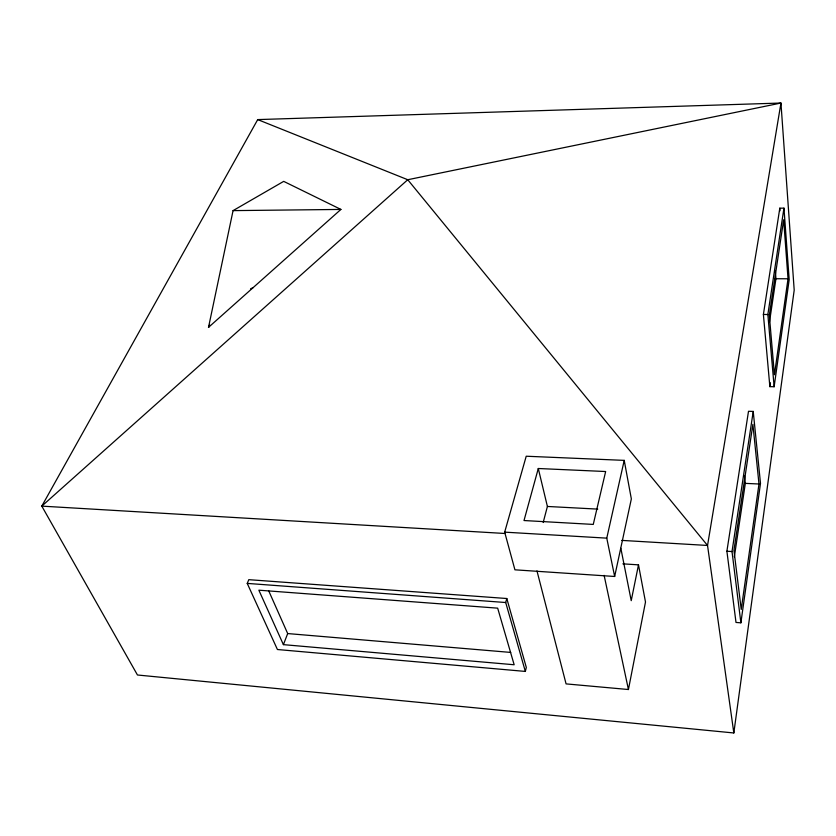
<?xml version="1.0" encoding="UTF-8"?>
<svg xmlns="http://www.w3.org/2000/svg" width="836" height="836" viewBox="0 0 836 836"><rect width="100%" height="100%" fill="white"/><g stroke="black" fill="none" stroke-linecap="round" stroke-linejoin="round"><path stroke-width="1.25" d="M733.83 732.963L794.2 290.113L780.949 103.037L257.718 119.59L41.8 506.125L137.459 674.997L733.83 732.963L707.538 545.459L780.949 103.037L407.749 179.73L41.8 506.125L504.798 533.472M774.136 386.744L789.194 279.642L783.959 208.143L779.8 208.185L763.393 314.461L769.862 386.64L774.136 386.744L767.856 314.514L783.959 208.143M758.983 484.002L741.229 609.465L733.945 550.287L752.891 424.301L758.983 484.002L745.336 483.375L744.479 475.611M788.024 278.785L774.439 374.768L769.308 315.182L783.666 219.763L788.024 278.785L775.16 278.733M740.884 622.82L760.499 483.396L753.226 411.427L748.502 411.281L726.892 551.237L736.004 622.454L740.884 622.82L732.012 551.551L753.226 411.427M769.862 386.64L770.416 382.773M734.342 556.86L745.336 483.375M769.465 322.132L775.954 278.743L775.338 271.063M536.973 570.915L566.077 683.89L628.432 689.522L645.496 602.014L638.495 564.854L622.883 563.851M638.495 564.854L631.222 600.666L620.845 548.27M208.509 327.367L233.066 210.62L283.697 181.37L340.91 209.428L208.509 327.367L209.7 325.058M614.659 576.474L631.347 498.914L624.22 460.375L526.22 456.226L504.672 532.145L514.924 569.818L614.659 576.474L606.769 538.144L624.22 460.375M525.332 671.423L526.325 667.473L506.794 598.513L248.804 579.672L247.237 583.403L277.427 649.52L525.332 671.423L505.707 602.516L506.794 598.513M543.181 522.521L547.402 506.459L538.29 468.505L605.651 471.525L593.267 524.423L524.005 520.535L538.29 468.505M283.404 644.64L258.857 590.185L497.671 608.159L514.161 664.756L283.404 644.64L287.688 633.563L268.722 590.874M250.633 288.744L253.005 287.73M233.066 210.62L340.91 209.428M763.393 314.461L767.856 314.514M547.402 506.459L597.761 509.114M504.672 532.145L606.769 538.144M621.765 540.39L707.538 545.459L407.749 179.73L257.718 119.59M726.892 551.237L732.012 551.551M247.237 583.403L505.707 602.516M287.688 633.563L510.723 652.425M604.125 575.377L628.432 689.522M779.8 208.185L779.998 210.787"/></g></svg>
